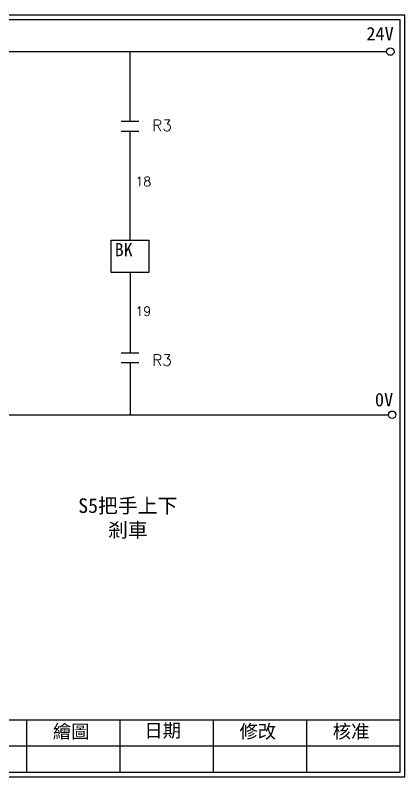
# Model space of a CAD drawing. Extents: x 926 to 1213, y -211 to -7.
# Drawn here: x 1108.4 to 1212.7, y -211.2 to -7.2 of the extents above; entities that cross this region are included whole.
import ezdxf

# ---------------------------------------------------------------- set-up
doc = ezdxf.new("R2010")
doc.units = 0
doc.layers.get('0').update_dxf_attribs({"linetype": 'CONTINUOUS'})
doc.layers.add('圖框層', color=7, linetype='CONTINUOUS')
doc.layers.add('標尺寸層', color=3, linetype='CONTINUOUS')
doc.styles.add('CNS', font='romanc.shx', dxfattribs={"bigfont": 'chineset.shx'})
doc.styles.add('STSL', font='KAIU.TTF')

msp = doc.modelspace()

# ---------------------------------------------------------------- linework, layer by layer
msp.add_lwpolyline([(1134.11, -67.49), (1144.12, -67.49), (1144.12, -76.15), (1134.11, -76.15)], close=True)
for centre in [(1208.88, -16.99), (1209.36, -114.26)]:
    msp.add_circle(centre, 1)
at = {"layer": '圖框層', "color": 7}
for p, q in [((1212.74, -7.25), (925.74, -7.25)), ((1212.74, -211.22), (1212.74, -7.25)), ((1211.49, -8.5), (926.99, -8.5)), ((1211.49, -209.97), (1211.49, -8.5)), ((926.99, -195.97), (1211.49, -195.97)), ((1111.49, -209.97), (1111.49, -195.97)), ((1136.49, -209.97), (1136.49, -195.97)), ((1161.49, -209.97), (1161.49, -195.97)), ((1186.49, -209.97), (1186.49, -195.97)), ((1061.49, -202.97), (1211.49, -202.97)), ((926.99, -209.97), (1211.49, -209.97)), ((925.74, -211.22), (1212.74, -211.22))]:
    msp.add_line(p, q, dxfattribs=at)
at = {"layer": '標尺寸層', "color": 7}
for p, q in [((930.28, -16.99), (1207.88, -16.99)), ((930.49, -114.26), (1208.36, -114.26))]:
    msp.add_line(p, q, dxfattribs=at)
at = {"layer": '標尺寸層'}
for p, q in [((1139.12, -35.64), (1139.12, -16.99)), ((1136.74, -35.64), (1141.49, -35.64)), ((1136.74, -38.27), (1141.49, -38.27)), ((1139.12, -67.49), (1139.12, -38.27)), ((1139.12, -76.15), (1139.12, -97.63)), ((1136.74, -97.63), (1141.49, -97.63)), ((1136.74, -100.26), (1141.49, -100.26)), ((1139.12, -100.26), (1139.12, -114.26))]:
    msp.add_line(p, q, dxfattribs=at)

# ---------------------------------------------------------------- texts
at = {"width": 8.2913, "attachment_point": 1}
for s, insert, char_height in [('{\\Fromanc,chineset|c136;R3}', (1145.06, -35.26), 3), ('{\\Fromanc,chineset|c136;18}', (1140.53, -50.53), 2.5), ('BK', (1135.05, -68.29), 3.5), ('{\\Fromanc,chineset|c136;19}', (1140.53, -85.3), 2.5), ('{\\Fromanc,chineset|c136;R3}', (1145.06, -98.15), 3)]:
    msp.add_mtext(s, dxfattribs=dict(at, insert=insert, char_height=char_height))
at = {"layer": '圖框層', "color": 4, "style": 'STSL'}
for s, p in [('24V', (1202.44, -14)), ('0V', (1204.74, -112.01)), ('繪圖', (1118.44, -200.88)), ('日期', (1142.96, -200.63)), ('修改', (1168.44, -200.88)), ('核准', (1193.44, -200.88))]:
    msp.add_text(s, height=3.6, dxfattribs=at).set_placement(p)
at = {"layer": '標尺寸層', "color": 7, "insert": (1138.53, -142.08), "char_height": 3.9, "width": 27.7582, "attachment_point": 5, "style": 'CNS'}
msp.add_mtext('{\\fDFKai-SB|b0|i0|c136|p65;S5把手上下剎車}', dxfattribs=at)

doc.saveas('drawing.dxf')
